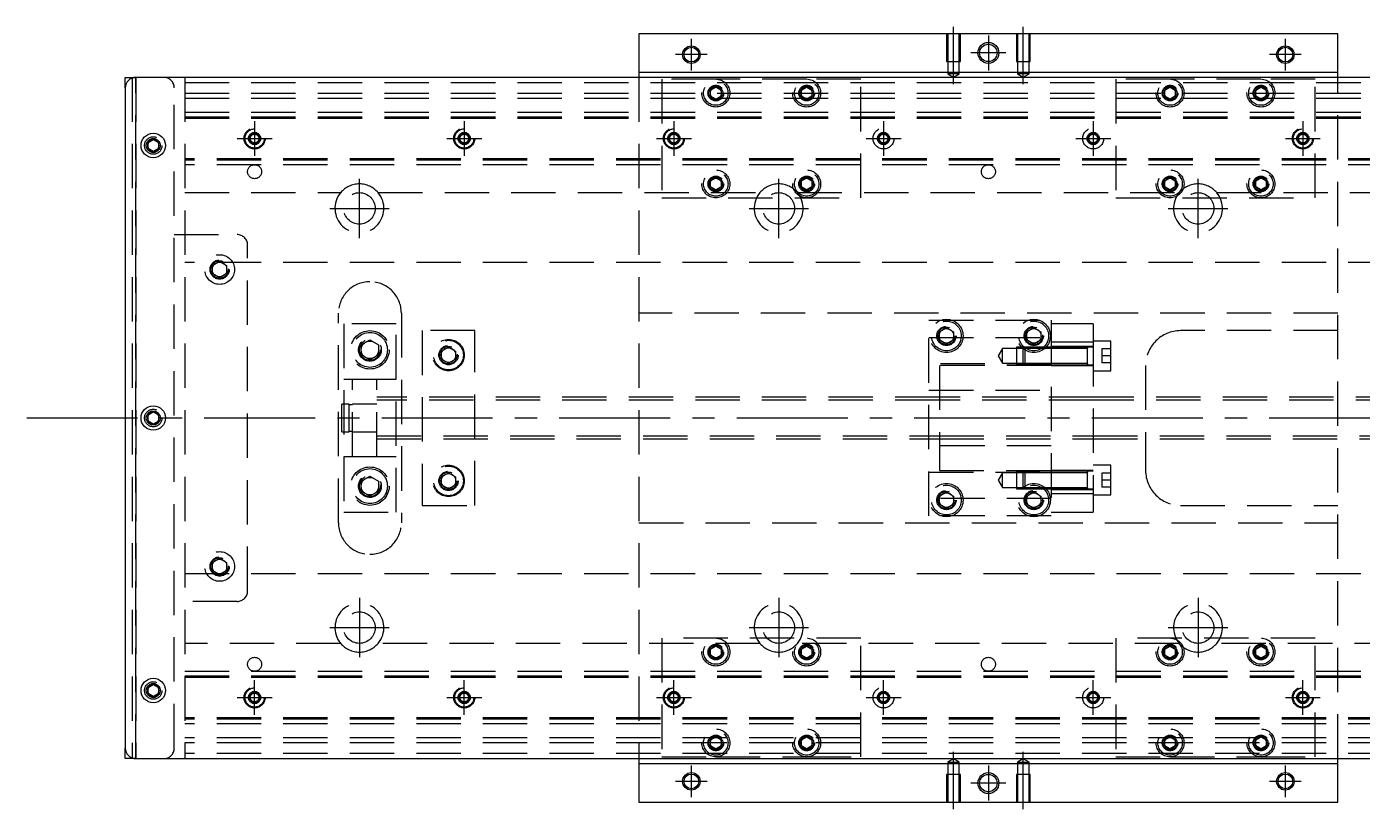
# Model space of a CAD drawing. Extents: x -28 to 673, y -273 to 112.
# Drawn here: x -28.2 to 354, y -112 to 112 of the extents above; entities that cross this region are included whole.
import ezdxf

# ---------------------------------------------------------------- set-up
doc = ezdxf.new("R2010")
doc.units = 0
doc.linetypes.add('CENTER', pattern=[50.8, 31.75, -6.35, 6.35, -6.35])
doc.linetypes.add('DASHED', pattern=[19.05, 12.7, -6.35])
doc.layers.get('0').update_dxf_attribs({"linetype": 'CONTINUOUS'})
doc.layers.add('CENTER', color=1, linetype='CENTER')

msp = doc.modelspace()

# ---------------------------------------------------------------- linework, layer by layer
at = {"color": 7, "linetype": 'CONTINUOUS'}
for p, q in [((147, 110), (147, 99)), ((347, 110), (147, 110)), ((347, 99), (347, 110)), ((0, 94.5), (0, 97.5)), ((0, 97.5), (3, 97.5)), ((491, 97.5), (3, 97.5)), ((147, 99), (347, 99)), ((147, 99), (147, 97.5)), ((347, 97.5), (347, 99)), ((0, 94.5), (0, -94.5)), ((6.5, 78.866026), (8, 79.73205)), ((6.5, 77.133974), (6.5, 78.866026)), ((8, 76.26795), (6.5, 77.133974)), ((8, 79.73205), (9.5, 78.866026)), ((9.5, 77.133974), (8, 76.26795)), ((9.5, 78.866026), (9.5, 77.133974)), ((6.5, 0.866026), (8, 1.73205)), ((6.5, -0.866026), (6.5, 0.866026)), ((8, 1.73205), (9.5, 0.866026)), ((9.5, 0.866026), (9.5, -0.866026)), ((8, -1.73205), (6.5, -0.866026)), ((9.5, -0.866026), (8, -1.73205)), ((6.5, -77.133974), (8, -76.26795)), ((8, -76.26795), (9.5, -77.133974)), ((6.5, -78.866026), (6.5, -77.133974)), ((8, -79.73205), (6.5, -78.866026)), ((9.5, -78.866026), (8, -79.73205)), ((9.5, -77.133974), (9.5, -78.866026)), ((0, -97.5), (0, -94.5)), ((3, -97.5), (0, -97.5)), ((3, -97.5), (491, -97.5)), ((147, -97.5), (147, -99)), ((147, -99), (147, -110)), ((347, -99), (147, -99)), ((347, -99), (347, -97.5)), ((347, -110), (347, -99)), ((147, -110), (347, -110))]:
    msp.add_line(p, q, dxfattribs=at)
at = {"color": 3, "linetype": 'DASHED'}
for p, q in [((235.000006, 110), (235.000006, 102)), ((235.35, 110), (235.35, 102)), ((238.65, 102), (238.65, 110)), ((238.999994, 102), (238.999994, 110)), ((255.000006, 110), (255.000006, 102)), ((255.35, 110), (255.35, 102)), ((258.65, 102), (258.65, 110)), ((258.999994, 102), (258.999994, 110)), ((235.000006, 102), (238.999994, 102)), ((235.35, 102), (235.35, 98.5)), ((238.65, 98.5), (238.65, 102)), ((255.000006, 102), (258.999994, 102)), ((255.35, 102), (255.35, 98.5)), ((258.65, 98.5), (258.65, 102)), ((2, 97.5), (2, -97.5)), ((3, 97.5), (3, -97.5)), ((3, -97.5), (3, 97.5)), ((3, -97.5), (3, 97.5)), ((3, 97.5), (3, -97.5)), ((17, 97.5), (17, -97.5)), ((17, 96), (477, 96)), ((147, 97.5), (147, -97.5)), ((169, 97), (153.5, 97)), ((153.5, 97), (153.5, 63)), ((195, 97), (169, 97)), ((210.5, 97), (195, 97)), ((210.5, 63), (210.5, 97)), ((238.65, 98.5), (235.35, 98.5)), ((235.35, 98.5), (237, 97.547372)), ((237, 97.547372), (238.65, 98.5)), ((258.65, 98.5), (255.35, 98.5)), ((255.35, 98.5), (257, 97.547372)), ((257, 97.547372), (258.65, 98.5)), ((283.5, 97), (283.5, 63)), ((299, 97), (283.5, 97)), ((325, 97), (299, 97)), ((340.5, 97), (325, 97)), ((340.5, 63), (340.5, 97)), ((347, -97.5), (347, 97.5)), ((14, -94.5), (14, 94.5)), ((17, 93), (477, 93)), ((167, 93), (167.030168, 93.346066)), ((167.5, 93.866026), (169, 94.73205)), ((167.5, 92.133974), (167.5, 93.866026)), ((169, 91.26795), (167.5, 92.133974)), ((169, 94.73205), (170.5, 93.866026)), ((170.5, 92.133974), (169, 91.26795)), ((170.5, 93.866026), (170.5, 92.133974)), ((193, 93), (193.023172, 93.30356)), ((193.5, 93.866026), (195, 94.73205)), ((193.5, 92.133974), (193.5, 93.866026)), ((195, 91.26795), (193.5, 92.133974)), ((195, 94.73205), (196.5, 93.866026)), ((196.5, 92.133974), (195, 91.26795)), ((196.5, 93.866026), (196.5, 92.133974)), ((297.5, 93.866026), (299, 94.73205)), ((297.5, 92.133974), (297.5, 93.866026)), ((299, 91.26795), (297.5, 92.133974)), ((299, 94.73205), (300.5, 93.866026)), ((300.5, 92.133974), (299, 91.26795)), ((300.5, 93.866026), (300.5, 92.133974)), ((300.973226, 93.326156), (301, 93)), ((323.5, 93.866026), (325, 94.73205)), ((323.5, 92.133974), (323.5, 93.866026)), ((325, 91.26795), (323.5, 92.133974)), ((325, 94.73205), (326.5, 93.866026)), ((326.5, 92.133974), (325, 91.26795)), ((326.5, 93.866026), (326.5, 92.133974)), ((326.973226, 93.326156), (327, 93)), ((17, 91.5), (477, 91.5)), ((17, 87.5), (477, 87.5)), ((17, 86.247728), (477, 86.247728)), ((17, 86.1147), (477, 86.1147)), ((17, 86.1), (477, 86.1)), ((17, 85.8), (477, 85.8)), ((35.75, 80.721688), (37, 81.443376)), ((35.75, 79.278312), (35.75, 80.721688)), ((37, 81.443376), (38.25, 80.721688)), ((38.25, 80.721688), (38.25, 79.278312)), ((95.75, 80.721688), (97, 81.443376)), ((95.75, 79.278312), (95.75, 80.721688)), ((97, 81.443376), (98.25, 80.721688)), ((98.25, 80.721688), (98.25, 79.278312)), ((155.75, 80.721688), (157, 81.443376)), ((155.75, 79.278312), (155.75, 80.721688)), ((157, 81.443376), (158.25, 80.721688)), ((158.25, 80.721688), (158.25, 79.278312)), ((335.75, 80.721688), (337, 81.443376)), ((335.75, 79.278312), (335.75, 80.721688)), ((337, 81.443376), (338.25, 80.721688)), ((338.25, 80.721688), (338.25, 79.278312)), ((6, 78), (6.030168, 78.346066)), ((37, 78.556624), (35.75, 79.278312)), ((38.25, 79.278312), (37, 78.556624)), ((38.477374, 80.25955), (38.5, 80)), ((95.5, 80), (95.516134, 80.21941)), ((97, 78.556624), (95.75, 79.278312)), ((98.25, 79.278312), (97, 78.556624)), ((155.5, 80), (155.516134, 80.21941)), ((157, 78.556624), (155.75, 79.278312)), ((158.25, 79.278312), (157, 78.556624)), ((337, 78.556624), (335.75, 79.278312)), ((338.25, 79.278312), (337, 78.556624)), ((338.477374, 80.25955), (338.5, 80)), ((477, 74.2), (17, 74.2)), ((477, 73.9), (17, 73.9)), ((477, 73.8853), (17, 73.8853)), ((477, 73.752272), (17, 73.752272)), ((477, 72.5), (17, 72.5)), ((167.5, 67.866026), (169, 68.73205)), ((167.5, 66.133974), (167.5, 67.866026)), ((169, 65.26795), (167.5, 66.133974)), ((169, 68.73205), (170.5, 67.866026)), ((170.5, 66.133974), (169, 65.26795)), ((170.5, 67.866026), (170.5, 66.133974)), ((170.973226, 67.326156), (171, 67)), ((193.5, 67.866026), (195, 68.73205)), ((193.5, 66.133974), (193.5, 67.866026)), ((195, 65.26795), (193.5, 66.133974)), ((195, 68.73205), (196.5, 67.866026)), ((196.5, 66.133974), (195, 65.26795)), ((196.5, 67.866026), (196.5, 66.133974)), ((196.973226, 67.326156), (197, 67)), ((297, 67), (297.023172, 67.30356)), ((297.5, 67.866026), (299, 68.73205)), ((297.5, 66.133974), (297.5, 67.866026)), ((299, 65.26795), (297.5, 66.133974)), ((299, 68.73205), (300.5, 67.866026)), ((300.5, 66.133974), (299, 65.26795)), ((300.5, 67.866026), (300.5, 66.133974)), ((323, 67), (323.030168, 67.346066)), ((323.5, 67.866026), (325, 68.73205)), ((323.5, 66.133974), (323.5, 67.866026)), ((325, 65.26795), (323.5, 66.133974)), ((325, 68.73205), (326.5, 67.866026)), ((326.5, 66.133974), (325, 65.26795)), ((326.5, 67.866026), (326.5, 66.133974)), ((17, 64.5), (61.638098, 64.5)), ((72.361902, 64.5), (181.638098, 64.5)), ((153.5, 63), (210.5, 63)), ((192.361902, 64.5), (301.638098, 64.5)), ((283.5, 63), (340.5, 63)), ((312.361902, 64.5), (421.638098, 64.5)), ((14, 52.5), (32, 52.5)), ((35, -49.5), (35, 49.5)), ((477, 44.5), (17, 44.5)), ((25, 43.6547), (27, 44.809402)), ((25, 41.3453), (25, 43.6547)), ((27, 44.809402), (29, 43.6547)), ((29, 43.6547), (29, 41.3453)), ((29.483582, 42.786038), (29.5, 42.5)), ((27, 40.190598), (25, 41.3453)), ((29, 41.3453), (27, 40.190598)), ((61, -30), (61, 30)), ((77.5, 27), (62.5, 27)), ((62.5, 27), (62.5, -27)), ((77.5, -27), (77.5, 27)), ((79, 30), (79, -30)), ((347, 30), (147, 30)), ((230, 28), (265, 28)), ((230, -28), (230, 28)), ((265, 28), (265, -28)), ((277, 27), (265, 27)), ((277, 27), (277, 21.748564)), ((100, 25), (85, 25)), ((85, 25), (85, -25)), ((100, -25), (100, 25)), ((230, 23), (265, 23)), ((232.5, 23.5), (232.518502, 23.803588)), ((233, 24.6547), (235, 25.809402)), ((233, 22.3453), (233, 24.6547)), ((235, 25.809402), (237, 24.6547)), ((237, 24.6547), (237, 22.3453)), ((258, 24.6547), (260, 25.809402)), ((258, 22.3453), (258, 24.6547)), ((260, 25.809402), (262, 24.6547)), ((262, 24.6547), (262, 22.3453)), ((262.483582, 23.786038), (262.5, 23.5)), ((347, 25), (302, 25)), ((67, 19.5), (67.020026, 19.846056)), ((67.5, 20.943376), (70, 22.386752)), ((67.5, 18.056624), (67.5, 20.943376)), ((70, 22.386752), (72.5, 20.943376)), ((72.5, 20.943376), (72.5, 18.056624)), ((90.5, 19.1547), (92.5, 20.309402)), ((90.5, 16.8453), (90.5, 19.1547)), ((92.5, 20.309402), (94.5, 19.1547)), ((94.5, 19.1547), (94.5, 16.8453)), ((235, 21.190598), (233, 22.3453)), ((237, 22.3453), (235, 21.190598)), ((251, 19.85352), (249.787564, 17.75352)), ((251, 15.65352), (251, 19.85352)), ((255, 19.85352), (251, 19.85352)), ((255, 20.253516), (255, 15.253526)), ((257.39998, 20.253516), (255, 20.253516)), ((256.99998, 19.85352), (255, 19.85352)), ((257.4, 20.25352), (257, 19.85352)), ((257, 15.65352), (257, 19.85352)), ((265, 19.85352), (257, 19.85352)), ((257.4, 20.25352), (257.4, 15.25352)), ((265, 20.25352), (257.4, 20.25352)), ((265, 20.253516), (257.4, 20.253516)), ((260, 21.190598), (258, 22.3453)), ((262, 22.3453), (260, 21.190598)), ((277, 21.748564), (265, 21.748564)), ((277, 20.50352), (265, 20.50352)), ((275.405, 20.25352), (265.00002, 20.25352)), ((275.4, 19.85352), (265.00002, 19.85352)), ((277, 20.25352), (275.395, 20.25352)), ((275.4, 15.254372), (275.4, 20.253526)), ((275.4, 19.996122), (275.4, 20.25352)), ((275.4, 20.25352), (275.4, 19.996072)), ((275.4, 15.51097), (275.4, 19.996122)), ((282, 22.00352), (277, 22.00352)), ((277, 21.748564), (277, -21.748564)), ((279.5, 19.75352), (279.5, 17.75352)), ((282, 19.75352), (279.5, 19.75352)), ((282, 13.50352), (282, 22.00352)), ((70, 16.613248), (67.5, 18.056624)), ((72.5, 18.056624), (70, 16.613248)), ((92.5, 15.690598), (90.5, 16.8453)), ((94.5, 16.8453), (92.5, 15.690598)), ((94.983582, 18.286038), (95, 18)), ((265, 15.5), (230, 15.5)), ((249.787564, 17.75352), (251, 15.65352)), ((251, 15.65352), (255, 15.65352)), ((255, 15.65352), (256.99998, 15.65352)), ((257, 15.65352), (265, 15.65352)), ((257, 15.65352), (257.4, 15.25352)), ((257, 15.65352), (265, 15.65352)), ((265.00002, 15.65352), (275.4, 15.65352)), ((275.4, 15.510988), (275.4, 15.25352)), ((275.4, 15.25352), (275.4, 15.51097)), ((279.5, 17.75352), (279.5, 15.75352)), ((282, 17.75352), (279.5, 17.75352)), ((282, 15.75352), (279.5, 15.75352)), ((233, 15), (233, -15)), ((265, 15), (233, 15)), ((255, 15.253526), (257.39998, 15.253526)), ((257.4, 15.253526), (265, 15.253526)), ((257.4, 15.25352), (265, 15.25352)), ((265, 15.00352), (277, 15.00352)), ((265.00002, 15.25352), (275.405, 15.25352)), ((275.395, 15.25352), (277, 15.25352)), ((275.4, 15.253516), (275.4, 15.254372)), ((277, 13.50352), (282, 13.50352)), ((292, 15), (292, -15)), ((65, 11), (62.5, 11)), ((65, -11), (65, 11)), ((72, 11), (65, 11)), ((72, 11), (65, 11)), ((72, -11), (72, 11)), ((77.5, 11), (72, 11)), ((230, 8), (265, 8)), ((62, -4), (62, 4)), ((64.1, 4), (62, 4)), ((64.1, -4), (64.1, 4)), ((72, 4), (65, 4)), ((72, 4), (65, 4)), ((233, 6), (72, 6)), ((233, 5.125), (72, 5.125)), ((277, 6), (233, 6)), ((277, 5.999994), (233, 5.999994)), ((277, 5.125), (233, 5.125)), ((277, 5.125), (233, 5.125)), ((422, 6), (277, 6)), ((422, 5.125), (277, 5.125)), ((9.973226, 0.326156), (10, 0)), ((65, 3.8), (64.1, 3.8)), ((64.1, -3.8), (65, -3.8)), ((62, -4), (64.1, -4)), ((65, -4), (72, -4)), ((65, -4), (72, -4)), ((72, -5.125), (233, -5.125)), ((72, -6), (233, -6)), ((233, -5.125), (277, -5.125)), ((233, -5.125), (277, -5.125)), ((233, -5.999994), (277, -5.999994)), ((233, -6), (277, -6)), ((277, -5.125), (422, -5.125)), ((277, -6), (422, -6)), ((62.5, -11), (65, -11)), ((65, -11), (72, -11)), ((65, -11), (72, -11)), ((72, -11), (77.5, -11)), ((265, -8), (230, -8)), ((233, -15), (265, -15)), ((255, -15.253526), (255, -20.253516)), ((257.39998, -15.253526), (255, -15.253526)), ((257.4, -15.25352), (257, -15.65352)), ((257.4, -15.25352), (257.4, -20.25352)), ((265, -15.25352), (257.4, -15.25352)), ((265, -15.253526), (257.4, -15.253526)), ((277, -15.00352), (265, -15.00352)), ((275.405, -15.25352), (265.00002, -15.25352)), ((277, -15.25352), (275.395, -15.25352)), ((275.4, -20.25267), (275.4, -15.253516)), ((275.4, -15.51092), (275.4, -15.25352)), ((275.4, -15.25352), (275.4, -15.51097)), ((282, -13.50352), (277, -13.50352)), ((282, -22.00352), (282, -13.50352)), ((67.5, -18.056624), (70, -16.613248)), ((67.5, -20.943376), (67.5, -18.056624)), ((70, -16.613248), (72.5, -18.056624)), ((72.5, -18.056624), (72.5, -20.943376)), ((90, -18), (90.012884, -17.746512)), ((90.5, -16.8453), (92.5, -15.690598)), ((90.5, -19.1547), (90.5, -16.8453)), ((92.5, -15.690598), (94.5, -16.8453)), ((94.5, -16.8453), (94.5, -19.1547)), ((230, -15.5), (265, -15.5)), ((251, -15.65352), (249.787564, -17.75352)), ((249.787564, -17.75352), (251, -19.85352)), ((251, -19.85352), (251, -15.65352)), ((255, -15.65352), (251, -15.65352)), ((256.99998, -15.65352), (255, -15.65352)), ((257, -19.85352), (257, -15.65352)), ((265, -15.65352), (257, -15.65352)), ((275.4, -15.65352), (265.00002, -15.65352)), ((275.4, -19.996072), (275.4, -15.51092)), ((279.5, -15.75352), (279.5, -17.75352)), ((282, -15.75352), (279.5, -15.75352)), ((282, -17.75352), (279.5, -17.75352)), ((279.5, -17.75352), (279.5, -19.75352)), ((70, -22.386752), (67.5, -20.943376)), ((72.5, -20.943376), (70, -22.386752)), ((72.977798, -19.135694), (73, -19.5)), ((92.5, -20.309402), (90.5, -19.1547)), ((94.5, -19.1547), (92.5, -20.309402)), ((233, -22.3453), (235, -21.190598)), ((233, -24.6547), (233, -22.3453)), ((235, -21.190598), (237, -22.3453)), ((237, -22.3453), (237, -24.6547)), ((251, -19.85352), (255, -19.85352)), ((255, -19.85352), (256.99998, -19.85352)), ((255, -20.253516), (257.39998, -20.253516)), ((257, -19.85352), (265, -19.85352)), ((257, -19.85352), (257.4, -20.25352)), ((257, -19.85352), (265, -19.85352)), ((257.4, -20.253516), (265, -20.253516)), ((257.4, -20.25352), (265, -20.25352)), ((258, -22.3453), (260, -21.190598)), ((258, -24.6547), (258, -22.3453)), ((260, -21.190598), (262, -22.3453)), ((262, -22.3453), (262, -24.6547)), ((265, -20.50352), (277, -20.50352)), ((277, -21.748564), (265, -21.748564)), ((265.00002, -19.85352), (275.4, -19.85352)), ((265.00002, -20.25352), (275.405, -20.25352)), ((275.395, -20.25352), (277, -20.25352)), ((275.4, -19.996054), (275.4, -20.25352)), ((275.4, -20.25352), (275.4, -19.996072)), ((275.4, -20.253526), (275.4, -20.25267)), ((277, -21.748564), (277, -27)), ((277, -22.00352), (282, -22.00352)), ((282, -19.75352), (279.5, -19.75352)), ((85, -25), (100, -25)), ((265, -23), (230, -23)), ((232.5, -23.5), (232.518502, -23.196412)), ((235, -25.809402), (233, -24.6547)), ((237, -24.6547), (235, -25.809402)), ((260, -25.809402), (258, -24.6547)), ((262, -24.6547), (260, -25.809402)), ((262.483582, -23.213962), (262.5, -23.5)), ((302, -25), (347, -25)), ((62.5, -27), (77.5, -27)), ((147, -30), (347, -30)), ((265, -28), (230, -28)), ((265, -27), (277, -27)), ((25, -41.3453), (27, -40.190598)), ((25, -43.6547), (25, -41.3453)), ((27, -40.190598), (29, -41.3453)), ((29, -41.3453), (29, -43.6547)), ((17, -44.5), (477, -44.5)), ((27, -44.809402), (25, -43.6547)), ((29, -43.6547), (27, -44.809402)), ((29.483582, -42.213962), (29.5, -42.5)), ((32, -52.5), (14, -52.5)), ((61.638098, -64.5), (17, -64.5)), ((181.638098, -64.5), (72.361902, -64.5)), ((210.5, -63), (153.5, -63)), ((153.5, -63), (153.5, -97)), ((301.638098, -64.5), (192.361902, -64.5)), ((210.5, -97), (210.5, -63)), ((283.5, -63), (283.5, -97)), ((340.5, -63), (283.5, -63)), ((421.638098, -64.5), (312.361902, -64.5)), ((340.5, -97), (340.5, -63)), ((167.5, -66.133974), (169, -65.26795)), ((167.5, -67.866026), (167.5, -66.133974)), ((169, -68.73205), (167.5, -67.866026)), ((169, -65.26795), (170.5, -66.133974)), ((170.5, -67.866026), (169, -68.73205)), ((170.5, -66.133974), (170.5, -67.866026)), ((170.973226, -66.673844), (171, -67)), ((193, -67), (193.023172, -66.69644)), ((193.5, -66.133974), (195, -65.26795)), ((193.5, -67.866026), (193.5, -66.133974)), ((195, -68.73205), (193.5, -67.866026)), ((195, -65.26795), (196.5, -66.133974)), ((196.5, -67.866026), (195, -68.73205)), ((196.5, -66.133974), (196.5, -67.866026)), ((297, -67), (297.023172, -66.69644)), ((297.5, -66.133974), (299, -65.26795)), ((297.5, -67.866026), (297.5, -66.133974)), ((299, -68.73205), (297.5, -67.866026)), ((299, -65.26795), (300.5, -66.133974)), ((300.5, -67.866026), (299, -68.73205)), ((300.5, -66.133974), (300.5, -67.866026)), ((323, -67), (323.030168, -66.653934)), ((323.5, -66.133974), (325, -65.26795)), ((323.5, -67.866026), (323.5, -66.133974)), ((325, -68.73205), (323.5, -67.866026)), ((325, -65.26795), (326.5, -66.133974)), ((326.5, -67.866026), (325, -68.73205)), ((326.5, -66.133974), (326.5, -67.866026)), ((17, -72.5), (477, -72.5)), ((17, -73.752272), (477, -73.752272)), ((17, -73.8853), (477, -73.8853)), ((17, -73.9), (477, -73.9)), ((17, -74.2), (477, -74.2)), ((6, -78), (6.030168, -77.653934)), ((35.5, -80), (35.516134, -79.78059)), ((35.75, -79.278312), (37, -78.556624)), ((35.75, -80.721688), (35.75, -79.278312)), ((37, -78.556624), (38.25, -79.278312)), ((38.25, -79.278312), (38.25, -80.721688)), ((95.75, -79.278312), (97, -78.556624)), ((95.75, -80.721688), (95.75, -79.278312)), ((97, -78.556624), (98.25, -79.278312)), ((98.25, -79.278312), (98.25, -80.721688)), ((98.477374, -79.74045), (98.5, -80)), ((155.75, -79.278312), (157, -78.556624)), ((155.75, -80.721688), (155.75, -79.278312)), ((157, -78.556624), (158.25, -79.278312)), ((158.25, -79.278312), (158.25, -80.721688)), ((158.477374, -79.74045), (158.5, -80)), ((335.5, -80), (335.516134, -79.78059)), ((335.75, -79.278312), (337, -78.556624)), ((335.75, -80.721688), (335.75, -79.278312)), ((337, -78.556624), (338.25, -79.278312)), ((338.25, -79.278312), (338.25, -80.721688)), ((37, -81.443376), (35.75, -80.721688)), ((38.25, -80.721688), (37, -81.443376)), ((97, -81.443376), (95.75, -80.721688)), ((98.25, -80.721688), (97, -81.443376)), ((157, -81.443376), (155.75, -80.721688)), ((158.25, -80.721688), (157, -81.443376)), ((337, -81.443376), (335.75, -80.721688)), ((338.25, -80.721688), (337, -81.443376)), ((477, -85.8), (17, -85.8)), ((477, -86.1), (17, -86.1)), ((477, -86.1147), (17, -86.1147)), ((477, -86.247728), (17, -86.247728)), ((477, -87.5), (17, -87.5)), ((477, -91.5), (17, -91.5)), ((167.5, -92.133974), (169, -91.26795)), ((169, -91.26795), (170.5, -92.133974)), ((193.5, -92.133974), (195, -91.26795)), ((195, -91.26795), (196.5, -92.133974)), ((297.5, -92.133974), (299, -91.26795)), ((299, -91.26795), (300.5, -92.133974)), ((323.5, -92.133974), (325, -91.26795)), ((325, -91.26795), (326.5, -92.133974)), ((477, -93), (17, -93)), ((167.5, -93.866026), (167.5, -92.133974)), ((169, -94.73205), (167.5, -93.866026)), ((170.5, -93.866026), (169, -94.73205)), ((170.5, -92.133974), (170.5, -93.866026)), ((170.973226, -92.673844), (171, -93)), ((193, -93), (193.023172, -92.69644)), ((193.5, -93.866026), (193.5, -92.133974)), ((195, -94.73205), (193.5, -93.866026)), ((196.5, -93.866026), (195, -94.73205)), ((196.5, -92.133974), (196.5, -93.866026)), ((297, -93), (297.023172, -92.69644)), ((297.5, -93.866026), (297.5, -92.133974)), ((299, -94.73205), (297.5, -93.866026)), ((300.5, -93.866026), (299, -94.73205)), ((300.5, -92.133974), (300.5, -93.866026)), ((323, -93), (323.030168, -92.653934)), ((323.5, -93.866026), (323.5, -92.133974)), ((325, -94.73205), (323.5, -93.866026)), ((326.5, -93.866026), (325, -94.73205)), ((326.5, -92.133974), (326.5, -93.866026)), ((477, -96), (17, -96)), ((153.5, -97), (169, -97)), ((169, -97), (195, -97)), ((195, -97), (210.5, -97)), ((237, -97.547372), (235.35, -98.5)), ((235.35, -98.5), (237, -98.5)), ((235.35, -98.5), (235.35, -102)), ((238.65, -98.5), (237, -97.547372)), ((237, -98.5), (238.65, -98.5)), ((238.65, -102), (238.65, -98.5)), ((257, -97.547372), (255.35, -98.5)), ((255.35, -98.5), (257, -98.5)), ((255.35, -98.5), (255.35, -102)), ((258.65, -98.5), (257, -97.547372)), ((257, -98.5), (258.65, -98.5)), ((258.65, -102), (258.65, -98.5)), ((283.5, -97), (299, -97)), ((299, -97), (325, -97)), ((325, -97), (340.5, -97)), ((238.999994, -102), (235.000006, -102)), ((235.000006, -102), (235.000006, -110)), ((235.35, -102), (235.35, -110)), ((238.65, -110), (238.65, -102)), ((238.999994, -110), (238.999994, -102)), ((258.999994, -102), (255.000006, -102)), ((255.000006, -102), (255.000006, -110)), ((255.35, -102), (255.35, -110)), ((258.65, -110), (258.65, -102)), ((258.999994, -110), (258.999994, -102))]:
    msp.add_line(p, q, dxfattribs=at)
at = {"color": 7, "linetype": 'CONTINUOUS'}
for centre, radius in [((247, 104.5), 3), ((162, 104), 2.1), ((247, 104.5), 2.5), ((332, 104), 2.1), ((8, 78), 3.5), ((8, 0), 3.5), ((8, -78), 3.5), ((162, -104), 2.1), ((247, -104.5), 3), ((247, -104.5), 2.5), ((332, -104), 2.1)]:
    msp.add_circle(centre, radius, dxfattribs=at)
at = {"color": 3, "linetype": 'CONTINUOUS'}
for centre in [(162, 104), (332, 104), (162, -104), (332, -104)]:
    msp.add_circle(centre, 2.5, dxfattribs=at)
at = {"color": 3, "linetype": 'DASHED'}
for centre, radius in [((169, 93), 4), ((169, 93), 3.5), ((195, 93), 4), ((195, 93), 3.5), ((299, 93), 4), ((299, 93), 3.5), ((325, 93), 4), ((325, 93), 3.5), ((169, 93), 2.25), ((169, 93), 2), ((195, 93), 2.25), ((195, 93), 2), ((299, 93), 2.25), ((299, 93), 2), ((325, 93), 2.25), ((325, 93), 2), ((8, 78), 2.5), ((37, 80), 3), ((37, 80), 2.75), ((37, 80), 1.75), ((37, 80), 1.5), ((37, 80), 1.25), ((97, 80), 3), ((97, 80), 2.75), ((97, 80), 1.75), ((97, 80), 1.5), ((97, 80), 1.25), ((157, 80), 3), ((157, 80), 2.75), ((157, 80), 1.75), ((157, 80), 1.5), ((157, 80), 1.25), ((217, 80), 3), ((217, 80), 1.75), ((217, 80), 1.5), ((217, 80), 1.25), ((277, 80), 3), ((277, 80), 1.75), ((277, 80), 1.5), ((277, 80), 1.25), ((337, 80), 3), ((337, 80), 2.75), ((337, 80), 1.75), ((337, 80), 1.5), ((337, 80), 1.25), ((8, 78), 2), ((37, 70.5), 2), ((169, 67), 4), ((169, 67), 3.5), ((169, 67), 2.25), ((169, 67), 2), ((195, 67), 4), ((195, 67), 3.5), ((195, 67), 2.25), ((195, 67), 2), ((247, 70.5), 2), ((299, 67), 4), ((299, 67), 3.5), ((299, 67), 2.25), ((299, 67), 2), ((325, 67), 4), ((325, 67), 3.5), ((325, 67), 2.25), ((325, 67), 2), ((169, 67), 1.65), ((195, 67), 1.65), ((299, 67), 1.65), ((325, 67), 1.65), ((67, 60), 4.5), ((187, 60), 4.5), ((307, 60), 4.5), ((27, 42.5), 4.25), ((27, 42.5), 2.75), ((27, 42.5), 2.5), ((27, 42.5), 2.1), ((235, 23.5), 4.75), ((235, 23.5), 4.25), ((260, 23.5), 4.75), ((260, 23.5), 4.25), ((70, 19.5), 5.5), ((70, 19.5), 5), ((235, 23.5), 2.75), ((235, 23.5), 2.5), ((235, 23.5), 2.1), ((260, 23.5), 2.75), ((260, 23.5), 2.5), ((260, 23.5), 2.1), ((70, 19.5), 3.25), ((70, 19.5), 3), ((70, 19.5), 2.5), ((92.5, 18), 4.5), ((92.5, 18), 4.25), ((92.5, 18), 2.75), ((92.5, 18), 2.5), ((92.5, 18), 2.1), ((8, 0), 2.5), ((8, 0), 2), ((70, -19.5), 5.5), ((70, -19.5), 5), ((92.5, -18), 4.5), ((92.5, -18), 4.25), ((92.5, -18), 2.75), ((70, -19.5), 3.25), ((70, -19.5), 3), ((70, -19.5), 2.5), ((92.5, -18), 2.5), ((92.5, -18), 2.1), ((235, -23.5), 4.75), ((260, -23.5), 4.75), ((235, -23.5), 4.25), ((235, -23.5), 2.75), ((235, -23.5), 2.5), ((235, -23.5), 2.1), ((260, -23.5), 4.25), ((260, -23.5), 2.75), ((260, -23.5), 2.5), ((260, -23.5), 2.1), ((27, -42.5), 4.25), ((27, -42.5), 2.75), ((27, -42.5), 2.5), ((27, -42.5), 2.1), ((67, -60), 4.5), ((187, -60), 4.5), ((307, -60), 4.5), ((169, -67), 4), ((169, -67), 3.5), ((169, -67), 2.25), ((195, -67), 4), ((195, -67), 3.5), ((195, -67), 2.25), ((299, -67), 4), ((299, -67), 3.5), ((299, -67), 2.25), ((325, -67), 4), ((325, -67), 3.5), ((325, -67), 2.25), ((37, -70.5), 2), ((169, -67), 2), ((169, -67), 1.65), ((195, -67), 2), ((195, -67), 1.65), ((247, -70.5), 2), ((299, -67), 2), ((299, -67), 1.65), ((325, -67), 2), ((325, -67), 1.65), ((8, -78), 2.5), ((8, -78), 2), ((37, -80), 3), ((37, -80), 2.75), ((37, -80), 1.75), ((37, -80), 1.5), ((37, -80), 1.25), ((97, -80), 3), ((97, -80), 2.75), ((97, -80), 1.75), ((97, -80), 1.5), ((97, -80), 1.25), ((157, -80), 3), ((157, -80), 2.75), ((157, -80), 1.75), ((157, -80), 1.5), ((157, -80), 1.25), ((217, -80), 3), ((217, -80), 1.75), ((217, -80), 1.5), ((217, -80), 1.25), ((277, -80), 3), ((277, -80), 1.75), ((277, -80), 1.5), ((277, -80), 1.25), ((337, -80), 3), ((337, -80), 2.75), ((337, -80), 1.75), ((337, -80), 1.5), ((337, -80), 1.25), ((169, -93), 4), ((169, -93), 3.5), ((169, -93), 2.25), ((169, -93), 2), ((195, -93), 4), ((195, -93), 3.5), ((195, -93), 2.25), ((195, -93), 2), ((299, -93), 4), ((299, -93), 3.5), ((299, -93), 2.25), ((299, -93), 2), ((325, -93), 4), ((325, -93), 3.5), ((325, -93), 2.25), ((325, -93), 2)]:
    msp.add_circle(centre, radius, dxfattribs=at)
at = {"color": 7, "linetype": 'CONTINUOUS'}
for centre, radius, start, end in [((3, 94.5), 3, 90, 180), ((8, 78), 1.65, 155.380023, 180), ((8, 78), 1.65, 180, 204.619977), ((8, 78), 1.65, 144.619977, 155.380023), ((8, 78), 1.65, 204.619977, 215.380023), ((8, 78), 1.65, 95.380023, 144.619977), ((8, 78), 1.65, 215.380023, 264.619977), ((8, 78), 1.65, 84.619977, 95.380023), ((8, 78), 1.65, 35.380023, 84.619977), ((8, 78), 1.65, 275.380023, 324.619977), ((8, 78), 1.65, 24.619977, 35.380023), ((8, 78), 1.65, 324.619977, 335.380023), ((8, 78), 1.65, 335.380023, 24.619977), ((8, 78), 1.65, 264.619977, 275.380023), ((8, 0), 1.65, 155.380023, 180), ((8, 0), 1.65, 144.619977, 155.380023), ((8, 0), 1.65, 95.380023, 144.619977), ((8, 0), 1.65, 84.619977, 95.380023), ((8, 0), 1.65, 35.380023, 84.619977), ((8, 0), 1.65, 24.619977, 35.380023), ((8, 0), 1.65, 335.380023, 24.619977), ((8, 0), 1.65, 180, 204.619977), ((8, 0), 1.65, 204.619977, 215.380023), ((8, 0), 1.65, 215.380023, 264.619977), ((8, 0), 1.65, 264.619977, 275.380023), ((8, 0), 1.65, 275.380023, 324.619977), ((8, 0), 1.65, 324.619977, 335.380023), ((8, -78), 1.65, 95.380023, 144.619977), ((8, -78), 1.65, 84.619977, 95.380023), ((8, -78), 1.65, 35.380023, 84.619977), ((8, -78), 1.65, 155.380023, 180), ((8, -78), 1.65, 180, 204.619977), ((8, -78), 1.65, 144.619977, 155.380023), ((8, -78), 1.65, 204.619977, 215.380023), ((8, -78), 1.65, 215.380023, 264.619977), ((8, -78), 1.65, 264.619977, 275.380023), ((8, -78), 1.65, 275.380023, 324.619977), ((8, -78), 1.65, 24.619977, 35.380023), ((8, -78), 1.65, 324.619977, 335.380023), ((8, -78), 1.65, 335.380023, 24.619977), ((3, -94.5), 3, 180, 270)]:
    msp.add_arc(centre, radius, start, end, dxfattribs=at)
at = {"color": 3, "linetype": 'DASHED'}
for centre, radius, start, end in [((11, 94.5), 3, 0, 90), ((169, 93), 1.65, 155.380023, 180), ((169, 93), 1.65, 180, 204.619977), ((169, 93), 1.65, 144.619977, 155.380023), ((169, 93), 1.65, 204.619977, 215.380023), ((169, 93), 1.65, 95.380023, 144.619977), ((169, 93), 1.65, 215.380023, 264.619977), ((169, 93), 1.65, 84.619977, 95.380023), ((169, 93), 1.65, 35.380023, 84.619977), ((169, 93), 1.65, 275.380023, 324.619977), ((169, 93), 1.65, 24.619977, 35.380023), ((169, 93), 1.65, 324.619977, 335.380023), ((169, 93), 1.65, 335.380023, 24.619977), ((195, 93), 1.65, 155.380023, 180), ((195, 93), 1.65, 180, 204.619977), ((195, 93), 1.65, 144.619977, 155.380023), ((195, 93), 1.65, 204.619977, 215.380023), ((195, 93), 1.65, 95.380023, 144.619977), ((195, 93), 1.65, 215.380023, 264.619977), ((195, 93), 1.65, 84.619977, 95.380023), ((195, 93), 1.65, 35.380023, 84.619977), ((195, 93), 1.65, 275.380023, 324.619977), ((195, 93), 1.65, 24.619977, 35.380023), ((195, 93), 1.65, 324.619977, 335.380023), ((195, 93), 1.65, 335.380023, 24.619977), ((299, 93), 1.65, 155.380023, 180), ((299, 93), 1.65, 180, 204.619977), ((299, 93), 1.65, 144.619977, 155.380023), ((299, 93), 1.65, 204.619977, 215.380023), ((299, 93), 1.65, 95.380023, 144.619977), ((299, 93), 1.65, 215.380023, 264.619977), ((299, 93), 1.65, 84.619977, 95.380023), ((299, 93), 1.65, 35.380023, 84.619977), ((299, 93), 1.65, 275.380023, 324.619977), ((299, 93), 1.65, 24.619977, 35.380023), ((299, 93), 1.65, 324.619977, 335.380023), ((299, 93), 1.65, 335.380023, 24.619977), ((325, 93), 1.65, 155.380023, 180), ((325, 93), 1.65, 180, 204.619977), ((325, 93), 1.65, 144.619977, 155.380023), ((325, 93), 1.65, 204.619977, 215.380023), ((325, 93), 1.65, 95.380023, 144.619977), ((325, 93), 1.65, 215.380023, 264.619977), ((325, 93), 1.65, 84.619977, 95.380023), ((325, 93), 1.65, 35.380023, 84.619977), ((325, 93), 1.65, 275.380023, 324.619977), ((325, 93), 1.65, 24.619977, 35.380023), ((325, 93), 1.65, 324.619977, 335.380023), ((325, 93), 1.65, 335.380023, 24.619977), ((169, 93), 1.65, 264.619977, 275.380023), ((195, 93), 1.65, 264.619977, 275.380023), ((299, 93), 1.65, 264.619977, 275.380023), ((325, 93), 1.65, 264.619977, 275.380023), ((67, 60), 7, 40.005201, 139.994799), ((187, 60), 7, 40.005201, 139.994799), ((307, 60), 7, 40.005201, 139.994799), ((67, 60), 7, 139.994799, 40.005201), ((187, 60), 7, 139.994799, 40.005201), ((307, 60), 7, 139.994799, 40.005201), ((32, 49.5), 3, 0, 90), ((70, 30), 9, 90, 180), ((70, 30), 9, 0, 90), ((302, 15), 10, 90, 180), ((302, -15), 10, 180, 270), ((70, -30), 9, 180, 270), ((70, -30), 9, 270, 0), ((32, -49.5), 3, 270, 0), ((67, -60), 7, 319.994799, 220.005201), ((187, -60), 7, 319.994799, 220.005201), ((307, -60), 7, 319.994799, 220.005201), ((67, -60), 7, 220.005201, 319.994799), ((187, -60), 7, 220.005201, 319.994799), ((307, -60), 7, 220.005201, 319.994799), ((169, -93), 1.65, 95.380023, 144.619977), ((169, -93), 1.65, 84.619977, 95.380023), ((169, -93), 1.65, 35.380023, 84.619977), ((195, -93), 1.65, 95.380023, 144.619977), ((195, -93), 1.65, 84.619977, 95.380023), ((195, -93), 1.65, 35.380023, 84.619977), ((299, -93), 1.65, 95.380023, 144.619977), ((299, -93), 1.65, 84.619977, 95.380023), ((299, -93), 1.65, 35.380023, 84.619977), ((325, -93), 1.65, 95.380023, 144.619977), ((325, -93), 1.65, 84.619977, 95.380023), ((325, -93), 1.65, 35.380023, 84.619977), ((11, -94.5), 3, 270, 0), ((169, -93), 1.65, 155.380023, 180), ((169, -93), 1.65, 180, 204.619977), ((169, -93), 1.65, 144.619977, 155.380023), ((169, -93), 1.65, 204.619977, 215.380023), ((169, -93), 1.65, 215.380023, 264.619977), ((169, -93), 1.65, 264.619977, 275.380023), ((169, -93), 1.65, 275.380023, 324.619977), ((169, -93), 1.65, 24.619977, 35.380023), ((169, -93), 1.65, 324.619977, 335.380023), ((169, -93), 1.65, 335.380023, 24.619977), ((195, -93), 1.65, 155.380023, 180), ((195, -93), 1.65, 180, 204.619977), ((195, -93), 1.65, 144.619977, 155.380023), ((195, -93), 1.65, 204.619977, 215.380023), ((195, -93), 1.65, 215.380023, 264.619977), ((195, -93), 1.65, 264.619977, 275.380023), ((195, -93), 1.65, 275.380023, 324.619977), ((195, -93), 1.65, 24.619977, 35.380023), ((195, -93), 1.65, 324.619977, 335.380023), ((195, -93), 1.65, 335.380023, 24.619977), ((299, -93), 1.65, 155.380023, 180), ((299, -93), 1.65, 180, 204.619977), ((299, -93), 1.65, 144.619977, 155.380023), ((299, -93), 1.65, 204.619977, 215.380023), ((299, -93), 1.65, 215.380023, 264.619977), ((299, -93), 1.65, 264.619977, 275.380023), ((299, -93), 1.65, 275.380023, 324.619977), ((299, -93), 1.65, 24.619977, 35.380023), ((299, -93), 1.65, 324.619977, 335.380023), ((299, -93), 1.65, 335.380023, 24.619977), ((325, -93), 1.65, 155.380023, 180), ((325, -93), 1.65, 180, 204.619977), ((325, -93), 1.65, 144.619977, 155.380023), ((325, -93), 1.65, 204.619977, 215.380023), ((325, -93), 1.65, 215.380023, 264.619977), ((325, -93), 1.65, 264.619977, 275.380023), ((325, -93), 1.65, 275.380023, 324.619977), ((325, -93), 1.65, 24.619977, 35.380023), ((325, -93), 1.65, 324.619977, 335.380023), ((325, -93), 1.65, 335.380023, 24.619977)]:
    msp.add_arc(centre, radius, start, end, dxfattribs=at)
at = {"layer": 'CENTER', "color": 1, "linetype": 'CENTER'}
for p, q in [((237, 95.547372), (237, 112)), ((257, 95.547372), (257, 112)), ((162, 99.5), (162, 108.5)), ((247, 109.5), (247, 99.5)), ((332, 99.5), (332, 108.5)), ((166.5, 104), (157.5, 104)), ((252, 104.5), (242, 104.5)), ((336.5, 104), (327.5, 104)), ((37, 85), (37, 75)), ((97, 85), (97, 75)), ((157, 85), (157, 75)), ((217, 85), (217, 75)), ((277, 85), (277, 75)), ((337, 85), (337, 75)), ((32, 80), (42, 80)), ((92, 80), (102, 80)), ((152, 80), (162, 80)), ((212, 80), (222, 80)), ((272, 80), (282, 80)), ((332, 80), (342, 80)), ((67, 51.5), (67, 68.5)), ((187, 51.5), (187, 68.5)), ((307, 51.5), (307, 68.5)), ((58.5, 60), (75.5, 60)), ((178.5, 60), (195.5, 60)), ((298.5, 60), (315.5, 60)), ((-28.21745, 0), (527.622347, 0)), ((67, -51.5), (67, -68.5)), ((187, -51.5), (187, -68.5)), ((307, -51.5), (307, -68.5)), ((58.5, -60), (75.5, -60)), ((178.5, -60), (195.5, -60)), ((298.5, -60), (315.5, -60)), ((37, -85), (37, -75)), ((97, -85), (97, -75)), ((157, -85), (157, -75)), ((217, -85), (217, -75)), ((277, -85), (277, -75)), ((337, -85), (337, -75)), ((32, -80), (42, -80)), ((92, -80), (102, -80)), ((152, -80), (162, -80)), ((212, -80), (222, -80)), ((272, -80), (282, -80)), ((332, -80), (342, -80)), ((237, -112), (237, -95.547372)), ((257, -112), (257, -95.547372)), ((162, -108.5), (162, -99.5)), ((247, -99.5), (247, -109.5)), ((332, -108.5), (332, -99.5)), ((166.5, -104), (157.5, -104)), ((252, -104.5), (242, -104.5)), ((336.5, -104), (327.5, -104))]:
    msp.add_line(p, q, dxfattribs=at)

doc.saveas('drawing.dxf')
